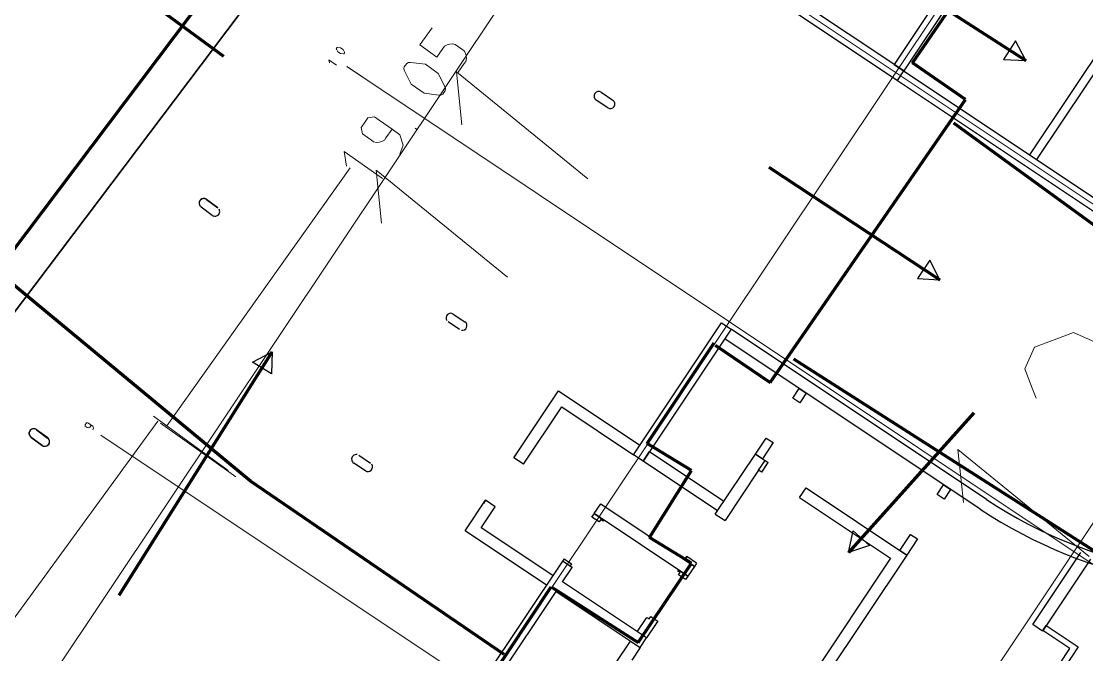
# Model space of a CAD drawing. Header units: metres. Extents: x 2680825 to 2680948, y 1252357 to 1252484.
# Drawn here: x 2680895.08 to 2680917.95, y 1252425.84 to 1252439.45 of the extents above; entities that cross this region are included whole.
import ezdxf

# ---------------------------------------------------------------- set-up
doc = ezdxf.new("R2010")
doc.units = ezdxf.units.M
doc.layers.add('0_BemassungAdo', color=5, linetype='Continuous', lineweight=0)
doc.layers.add('Bemaßung', color=7, linetype='Continuous', lineweight=13)
doc.layers.add('etappierung', color=7, linetype='Continuous')
doc.layers.add('geometrie', color=7, linetype='Continuous')
doc.layers.get('0_BemassungAdo').off()

# ---------------------------------------------------------------- blocks, each defined once
blk = doc.blocks.new('asdölkfasdiouhqreq')
at = {"layer": 'Bemaßung'}
for p, q in [((84.728, 41.309), (84.768, 41.357)), ((84.768, 41.357), (84.787, 41.157)), ((85.047, 41.373), (85.023, 41.314)), ((85.023, 41.314), (85.029, 41.248)), ((85.029, 41.248), (85.064, 41.195)), ((85.052, 41.381), (85.047, 41.373)), ((85.06, 41.385), (85.052, 41.381)), ((85.068, 41.386), (85.06, 41.385)), ((85.064, 41.195), (85.07, 41.188)), ((85.077, 41.387), (85.068, 41.386)), ((85.07, 41.188), (85.079, 41.185)), ((85.086, 41.384), (85.077, 41.387)), ((85.079, 41.185), (85.088, 41.186)), ((85.092, 41.377), (85.086, 41.384)), ((85.088, 41.186), (85.096, 41.187)), ((85.127, 41.324), (85.092, 41.377)), ((85.096, 41.187), (85.104, 41.192)), ((85.104, 41.192), (85.109, 41.199)), ((85.109, 41.199), (85.133, 41.258)), ((85.133, 41.258), (85.127, 41.324)), ((75.365, 40.436), (75.383, 40.458)), ((75.368, 40.411), (75.365, 40.436)), ((75.37, 40.389), (75.368, 40.411)), ((75.371, 40.377), (75.37, 40.389)), ((75.377, 40.366), (75.371, 40.377)), ((75.386, 40.359), (75.377, 40.366)), ((75.383, 40.458), (75.408, 40.46)), ((75.395, 40.351), (75.386, 40.359)), ((75.407, 40.348), (75.395, 40.351)), ((75.443, 40.273), (75.405, 40.257)), ((75.419, 40.349), (75.407, 40.348)), ((75.408, 40.46), (75.433, 40.462)), ((75.463, 40.353), (75.419, 40.349)), ((75.433, 40.462), (75.454, 40.444)), ((75.467, 40.312), (75.443, 40.273)), ((75.454, 40.444), (75.457, 40.42)), ((75.457, 40.42), (75.463, 40.353)), ((75.463, 40.353), (75.467, 40.312)), ((86.7, 40.072), (86.252, 40.043)), ((86.252, 40.043), (86.282, 39.595)), ((83.243, 39.618), (83.453, 39.857)), ((83.453, 39.857), (83.52, 38.849)), ((83.991, 39.792), (84.085, 39.899)), ((84.085, 39.899), (84.208, 39.907)), ((84.208, 39.907), (84.332, 39.915)), ((84.332, 39.915), (84.439, 39.821)), ((84.439, 39.821), (84.447, 39.698)), ((85.612, 39.944), (85.481, 39.654)), ((85.636, 39.981), (85.612, 39.944)), ((85.676, 40.004), (85.636, 39.981)), ((85.72, 40.007), (85.676, 40.004)), ((85.764, 40.01), (85.72, 40.007)), ((85.807, 39.992), (85.764, 40.01)), ((85.836, 39.959), (85.807, 39.992)), ((86.004, 39.689), (85.836, 39.959)), ((83.999, 39.668), (83.991, 39.792)), ((84.007, 39.556), (83.999, 39.668)), ((84.447, 39.698), (84.47, 39.362)), ((85.481, 39.654), (85.504, 39.318)), ((86.026, 39.353), (86.004, 39.689)), ((86.282, 39.595), (86.506, 39.61)), ((86.506, 39.61), (86.565, 39.614)), ((86.565, 39.614), (86.624, 39.594)), ((86.624, 39.594), (86.669, 39.555)), ((84.011, 39.497), (84.007, 39.556)), ((84.038, 39.441), (84.011, 39.497)), ((84.083, 39.402), (84.038, 39.441)), ((84.128, 39.363), (84.083, 39.402)), ((84.186, 39.343), (84.128, 39.363)), ((84.47, 39.362), (84.246, 39.347)), ((84.47, 39.362), (84.483, 39.154)), ((85.896, 39.063), (86.026, 39.353)), ((86.669, 39.555), (86.713, 39.515)), ((86.713, 39.515), (86.741, 39.46)), ((86.741, 39.46), (86.745, 39.401)), ((86.745, 39.401), (86.752, 39.289)), ((84.246, 39.347), (84.186, 39.343)), ((84.483, 39.154), (84.359, 38.963)), ((85.504, 39.318), (85.672, 39.048)), ((86.697, 39.126), (86.658, 39.081)), ((86.736, 39.171), (86.697, 39.126)), ((86.756, 39.229), (86.736, 39.171)), ((86.752, 39.289), (86.756, 39.229)), ((82.764, 38.26), (83.572, 39.068)), ((83.572, 39.068), (83.572, 35.432)), ((84.359, 38.963), (84.163, 38.891)), ((84.807, 38.934), (84.804, 38.99)), ((85.491, 38.26), (86.299, 39.068)), ((85.672, 39.048), (85.7, 39.014)), ((85.7, 39.014), (85.743, 38.996)), ((85.743, 38.996), (85.787, 38.999)), ((85.787, 38.999), (85.831, 39.002)), ((85.831, 39.002), (85.871, 39.026)), ((85.871, 39.026), (85.896, 39.063)), ((86.299, 39.068), (86.299, 35.432)), ((86.543, 39.05), (86.319, 39.035)), ((86.603, 39.054), (86.543, 39.05)), ((86.658, 39.081), (86.603, 39.054)), ((89.07, 25.578), (89.564, 25.711)), ((89.564, 25.711), (89.95, 25.487)), ((86.011, 24.788), (86.819, 25.596)), ((86.819, 25.596), (86.819, 21.959)), ((88.846, 25.192), (89.07, 25.578)), ((89.95, 25.487), (90.337, 25.264)), ((88.738, 24.99), (88.846, 25.192)), ((90.337, 25.264), (90.469, 24.77))]:
    blk.add_line(p, q, dxfattribs=at)
at = {"layer": 'Bemaßung', "color": 1, "lineweight": 18}
for p, q in [((76.566, 37.453), (76.459, 39.438)), ((76.478, 39.087), (83.261, 39.538)), ((76.431, 39.295), (68.016, 38.841)), ((76.566, 37.243), (76.434, 39.226))]:
    blk.add_line(p, q, dxfattribs=at)
at = {"layer": 'etappierung', "color": 5, "lineweight": 211}
for p, q in [((83.4, 43.149), (83.237, 46.338)), ((73.011, 37.577), (79.139, 38.335)), ((93.866, 32.849), (94.217, 29.749)), ((88.954, 32.576), (89.395, 28.203)), ((87.645, 25.83), (83.619, 26.021))]:
    blk.add_line(p, q, dxfattribs=at)
at = {"layer": 'etappierung', "color": 5, "lineweight": 120}
for p, q in [((90.405, 44.524), (55.896, 43.203)), ((76.691, 36.943), (76.744, 43.998)), ((77.249, 30.362), (76.691, 36.943)), ((92.643, 31.602), (98.241, 32.075)), ((92.749, 30.226), (92.643, 31.602)), ((82.699, 30.85), (85.283, 31.101)), ((85.26, 31.051), (85.386, 29.634)), ((82.852, 29.744), (82.699, 30.85)), ((60.313, 28.669), (79.009, 30.501)), ((79.009, 30.501), (79.264, 28.299)), ((85.386, 29.634), (92.749, 30.226)), ((92.199, 30.106), (92.418, 26.085)), ((81.169, 29.532), (82.852, 29.744)), ((81.313, 28.486), (81.169, 29.532)), ((86.096, 29.562), (86.983, 21.979)), ((79.264, 28.299), (81.313, 28.486))]:
    blk.add_line(p, q, dxfattribs=at)
at = {"layer": 'etappierung', "color": 5, "lineweight": 35}
blk.add_line((90.458, 43.695), (30.468, 41.445), dxfattribs=at)
at = {"layer": 'etappierung', "color": 5, "lineweight": 9}
for p, q in [((91.309, 41.576), (94.098, 12.493)), ((106.986, 41.071), (10.211, 31.792)), ((84.901, 40.962), (86.939, 19.709)), ((84.904, 40.966), (84.943, 40.567)), ((75.429, 40.053), (77.467, 18.801)), ((107.738, 33.236), (10.962, 23.957)), ((108.587, 24.38), (11.812, 15.101))]:
    blk.add_line(p, q, dxfattribs=at)
at = {"layer": 'etappierung'}
for p, q in [((78.7, 38.521), (79.139, 38.335)), ((78.759, 38.048), (78.7, 38.521)), ((79.139, 38.335), (78.759, 38.048)), ((94.407, 30.186), (93.934, 30.133)), ((93.934, 30.133), (94.217, 29.749)), ((94.217, 29.749), (94.407, 30.186)), ((89.591, 28.638), (89.117, 28.59)), ((89.395, 28.203), (89.591, 28.638)), ((89.117, 28.59), (89.395, 28.203)), ((83.619, 26.021), (84.043, 26.239)), ((84.043, 26.239), (84.02, 25.763)), ((84.02, 25.763), (83.619, 26.021))]:
    blk.add_line(p, q, dxfattribs=at)
at = {"layer": 'geometrie', "color": 7}
for p, q in [((80.598, 41.184), (80.584, 41.484)), ((80.587, 41.486), (80.601, 41.187)), ((80.783, 41.493), (80.798, 41.194)), ((80.8, 41.197), (80.786, 41.496)), ((74.458, 40.892), (74.446, 41.192)), ((74.446, 41.192), (74.461, 40.892)), ((74.66, 40.902), (74.643, 41.201)), ((74.643, 41.201), (74.655, 40.901)), ((87.926, 36.382), (87.954, 36.083)), ((87.756, 36.064), (87.727, 36.363)), ((82.055, 35.518), (82.026, 35.816)), ((82.225, 35.835), (82.254, 35.537)), ((78.423, 35.169), (78.394, 35.468)), ((78.593, 35.487), (78.622, 35.188)), ((91.858, 34.55), (92.139, 31.614)), ((92.387, 31.638), (92.106, 34.573)), ((80.656, 32.873), (82.377, 33.038)), ((82.377, 33.038), (82.578, 30.949)), ((78.776, 32.693), (79.562, 32.768)), ((79.562, 32.768), (79.483, 32.761)), ((79.586, 32.52), (79.562, 32.768)), ((80.656, 32.873), (80.736, 32.881)), ((80.68, 32.624), (80.656, 32.873)), ((80.68, 32.624), (82.153, 32.766)), ((82.153, 32.766), (82.329, 30.925)), ((78.977, 30.603), (78.776, 32.693)), ((79.048, 32.468), (79.586, 32.52)), ((79.225, 30.627), (79.048, 32.468)), ((98.522, 32.478), (92.364, 31.887)), ((98.546, 32.229), (92.387, 31.638)), ((92.639, 26.396), (92.115, 31.863)), ((92.364, 31.887), (92.884, 26.454)), ((92.139, 31.614), (92.387, 31.638)), ((82.329, 30.925), (85.722, 31.25)), ((85.722, 31.25), (85.746, 31.001)), ((82.353, 30.676), (82.329, 30.925)), ((85.746, 31.001), (82.353, 30.676)), ((86.126, 24.416), (85.497, 30.978)), ((86.375, 24.44), (85.746, 31.001)), ((79.593, 30.663), (76.26, 30.343)), ((79.653, 30.668), (79.593, 30.663)), ((79.617, 30.414), (79.593, 30.663)), ((79.653, 30.668), (79.671, 30.479)), ((80.728, 30.771), (80.787, 30.777)), ((80.746, 30.582), (80.728, 30.771)), ((80.787, 30.777), (80.817, 30.78)), ((80.817, 30.78), (81.066, 30.804)), ((81.047, 28.372), (80.817, 30.78)), ((80.817, 30.78), (80.84, 30.531)), ((81.066, 30.804), (81.297, 28.396)), ((82.353, 30.676), (82.602, 30.7)), ((82.536, 28.766), (82.353, 30.676)), ((82.602, 30.7), (82.785, 28.79)), ((79.671, 30.479), (79.611, 30.474)), ((79.611, 30.474), (79.617, 30.414)), ((80.805, 30.588), (80.746, 30.582)), ((80.811, 30.528), (80.805, 30.588)), ((80.84, 30.531), (80.811, 30.528)), ((76.284, 30.094), (79, 30.355)), ((79, 30.355), (79.207, 28.196)), ((79.249, 30.378), (79.617, 30.414)), ((79.456, 28.219), (79.249, 30.378)), ((85.432, 29.043), (85.68, 29.067)), ((85.68, 29.067), (85.697, 28.888)), ((82.452, 28.758), (83.994, 28.906)), ((83.994, 28.906), (84.407, 28.945)), ((84.011, 28.726), (83.994, 28.906)), ((83.994, 28.906), (84.018, 28.657)), ((84.407, 28.945), (84.424, 28.766)), ((85.449, 28.864), (85.432, 29.043)), ((85.697, 28.888), (85.449, 28.864)), ((85.468, 28.866), (85.449, 28.864)), ((80.995, 28.608), (81.025, 28.611)), ((81.001, 28.548), (80.995, 28.608)), ((81.025, 28.611), (81.047, 28.372)), ((81.273, 28.645), (81.357, 28.653)), ((81.297, 28.396), (81.273, 28.645)), ((81.357, 28.653), (81.278, 28.645)), ((81.381, 28.404), (81.357, 28.653)), ((82.452, 28.758), (82.531, 28.765)), ((82.452, 28.758), (82.476, 28.509)), ((83.769, 28.633), (82.476, 28.509)), ((83.769, 28.633), (84.018, 28.657)), ((83.777, 28.553), (83.769, 28.633)), ((84.424, 28.766), (84.011, 28.726)), ((84.018, 28.657), (84.025, 28.577)), ((84.404, 28.764), (84.424, 28.766)), ((95.752, 28.697), (92.697, 28.405)), ((78.611, 28.39), (79.184, 28.444)), ((79.184, 28.444), (79.207, 28.196)), ((79.433, 28.458), (79.801, 28.494)), ((79.801, 28.494), (79.807, 28.434)), ((79.807, 28.434), (79.867, 28.44)), ((79.867, 28.44), (79.884, 28.26)), ((80.941, 28.543), (81.001, 28.548)), ((80.958, 28.364), (80.941, 28.543)), ((81.018, 28.369), (80.958, 28.364)), ((81.047, 28.372), (81.018, 28.369)), ((81.297, 28.396), (81.047, 28.372)), ((81.381, 28.404), (81.297, 28.396)), ((83.777, 28.553), (84.025, 28.577)), ((95.769, 28.518), (92.715, 28.226)), ((79.207, 28.196), (78.884, 28.165)), ((79.207, 28.196), (79.456, 28.219)), ((79.824, 28.255), (79.456, 28.219)), ((79.884, 28.26), (79.824, 28.255)), ((83.87, 27.578), (84.119, 27.602)), ((83.87, 27.578), (84.095, 25.24)), ((84.119, 27.602), (84.126, 27.523)), ((84.119, 27.602), (84.367, 25.015)), ((84.095, 25.24), (79.209, 24.772)), ((84.35, 25.194), (84.763, 25.234)), ((84.367, 25.015), (84.35, 25.194)), ((84.743, 25.232), (84.763, 25.234)), ((84.763, 25.234), (84.78, 25.055)), ((85.788, 25.332), (86.036, 25.356)), ((85.807, 25.334), (85.788, 25.332)), ((85.805, 25.153), (85.788, 25.332)), ((86.053, 25.177), (85.805, 25.153)), ((86.036, 25.356), (86.053, 25.177)), ((84.367, 25.015), (78.984, 24.499)), ((84.78, 25.055), (84.367, 25.015)), ((84.919, 21.976), (86.769, 22.153)), ((84.943, 21.727), (84.919, 21.976)), ((86.792, 21.904), (84.943, 21.727)), ((84.958, 21.728), (85.087, 21.741)), ((85.087, 21.741), (85.166, 20.915)), ((85.025, 21.032), (84.958, 21.728)), ((85.166, 20.915), (83.515, 20.756)), ((83.632, 20.898), (85.025, 21.032))]:
    blk.add_line(p, q, dxfattribs=at)
for centre, radius, start, end in [((80.687, 41.491), 0.1, 160.2612, 182.6983), ((80.691, 41.485), 0.108, 138.7157, 159.4336), ((80.678, 41.496), 0.0904, 136.4042, 161.3782), ((80.687, 41.483), 0.107, 115.5452, 136.797), ((80.687, 41.491), 0.101, 115.7268, 137.9277), ((80.684, 41.489), 0.1, 92.9168, 115.2043), ((80.688, 41.495), 0.0963, 47.2371, 115.5089), ((80.683, 41.484), 0.104, 70.7028, 92.4838), ((80.683, 41.488), 0.101, 47.5491, 69.75), ((80.697, 41.499), 0.0867, 23.365, 49.3138), ((80.683, 41.489), 0.1, 2.76, 25.2029), ((80.687, 41.49), 0.0992, 3.5847, 26.3326), ((74.546, 41.196), 0.0997, 2.7654, 182.8542), ((74.543, 41.195), 0.103, 3.2186, 138.1588), ((80.698, 41.189), 0.1, 182.7786, 205.2157), ((80.69, 41.184), 0.0871, 203.503, 229.3017), ((80.699, 41.189), 0.101, 227.5491, 249.75), ((80.699, 41.188), 0.0964, 227.1564, 250.3682), ((80.698, 41.193), 0.104, 250.7982, 272.5924), ((80.701, 41.195), 0.104, 250.6298, 272.5162), ((80.698, 41.187), 0.0973, 272.6028, 295.5183), ((80.701, 41.189), 0.0973, 272.6717, 295.6081), ((80.694, 41.195), 0.107, 295.4438, 316.7179), ((80.691, 41.193), 0.108, 318.701, 339.5742), ((74.557, 40.896), 0.0987, 182.6227, 2.8644), ((74.56, 40.897), 0.1, 182.8492, 2.6507), ((87.827, 36.371), 0.1, 5.9047, 185.0491), ((82.126, 35.825), 0.0996, 5.9047, 163.1667), ((87.855, 36.074), 0.0996, 185.9047, 5.0491), ((78.494, 35.477), 0.101, 140.3735, 185.1331), ((78.494, 35.478), 0.0998, 27.8666, 140.6135), ((82.154, 35.527), 0.1, 208.0963, 5.3124), ((78.522, 35.18), 0.0996, 185.9047, 343.1208), ((96.369, 25.447), 10.294, 185.7481, 275.2067), ((96.368, 25.445), 10.043, 185.7462, 275.2066)]:
    blk.add_arc(centre, radius, start, end, dxfattribs=at)
blk = doc.blocks.new('A$Cbb9cbaab')
blk.add_blockref('asdölkfasdiouhqreq', (-9.862, -4.002))

msp = doc.modelspace()

# ---------------------------------------------------------------- block references
at = {"layer": '0_BemassungAdo', "rotation": 50.80316544729117}
msp.add_blockref('A$Cbb9cbaab', (2680883.288, 1252356.959), dxfattribs=at)

doc.saveas('drawing.dxf')
